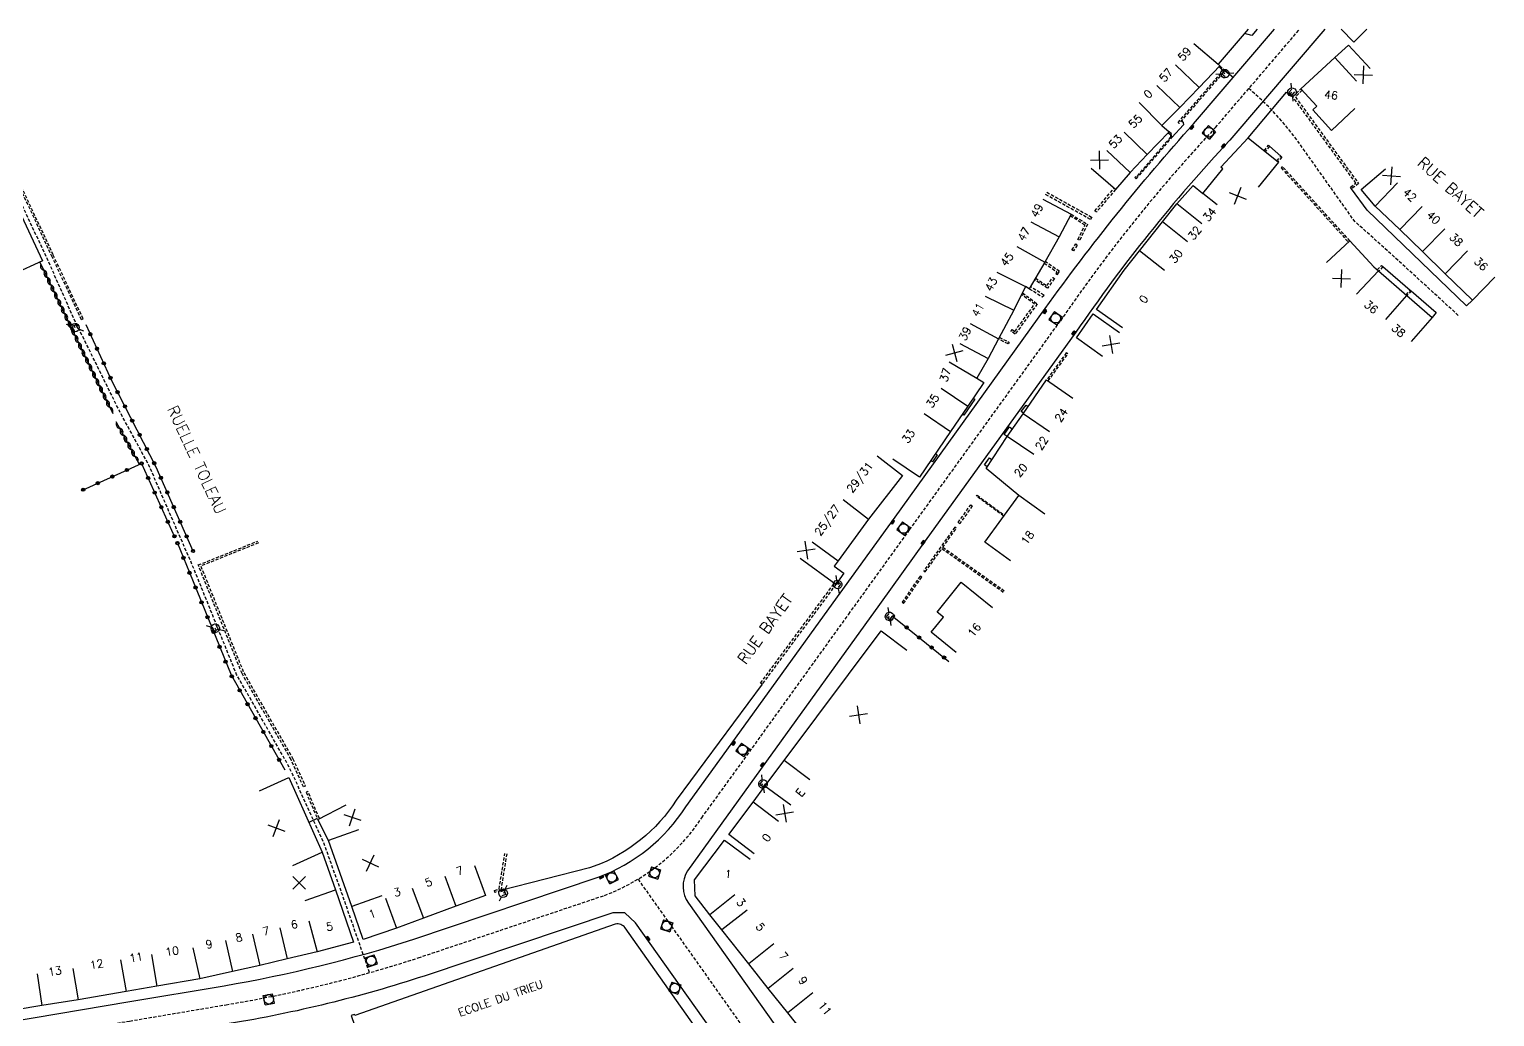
# Model space of a CAD drawing. Header units: millimetres. Extents: x 149999 to 151000, y 127000 to 128000.
# Drawn here: x 150747.1 to 150976, y 127845.7 to 128000 of the extents above; entities that cross this region are included whole.
import ezdxf
from ezdxf.enums import TextEntityAlignment as Align

# ---------------------------------------------------------------- set-up
doc = ezdxf.new("R2010")
doc.units = ezdxf.units.MM
doc.linetypes.add('DASHED', pattern=[0.75, 0.5, -0.25])
doc.layers.get('0').update_dxf_attribs({"linetype": 'CONTINUOUS'})
for name, color, linetype in [('W0001', 6, 'DASHED'), ('W0008', 7, 'CONTINUOUS'), ('W0100', 7, 'CONTINUOUS'), ('W0112', 1, 'DASHED'), ('W0310', 3, 'CONTINUOUS'), ('W0322', 7, 'CONTINUOUS'), ('W0334', 7, 'CONTINUOUS'), ('W0400', 7, 'CONTINUOUS'), ('W0420', 7, 'CONTINUOUS'), ('W0471', 7, 'CONTINUOUS'), ('W0984', 7, 'CONTINUOUS'), ('W0989', 7, 'CONTINUOUS'), ('W0991', 7, 'CONTINUOUS'), ('W1102', 7, 'CONTINUOUS')]:
    doc.layers.add(name, color=color, linetype=linetype)
doc.styles.get("Standard").update_dxf_attribs({"font": 'romans.shx', "width": 0.85})

# ---------------------------------------------------------------- blocks, each defined once
blk = doc.blocks.new('T471')
for p, q in [((-0.333334, 0.333334), (-0.333334, -0.333334)), ((-0.333334, 0.333334), (0.333334, 0.333334)), ((-0.333334, 0), (0, 0)), ((0.500001, 0.500001), (1.000002, 1.000002)), ((-0.500001, -0.500001), (-1.000002, -1.000002)), ((-0.333334, -0.333334), (0.333334, -0.333334))]:
    blk.add_line(p, q)
blk.add_ellipse((0, 0), major_axis=(0.471405, 0.471405), ratio=1, start_param=5.4977871438, end_param=11.780972451)
blk = doc.blocks.new('T400')
for p, q in [((-0.15, 0.3), (0.15, 0.3)), ((-0.15, -0.25), (-0.15, 0.3)), ((-0.15, 0.15), (0.15, 0.15)), ((-0.15, 0), (0.15, 0)), ((0.15, 0.3), (0.15, -0.25)), ((-0.15, -0.15), (0.15, -0.15)), ((-0.15, -0.25), (-0.15, -0.3)), ((-0.15, -0.3), (0.15, -0.3)), ((0.15, -0.3), (0.15, -0.25))]:
    blk.add_line(p, q)
blk = doc.blocks.new('T420')
for p, q in [((0.75, 0.75), (-0.75, 0.75)), ((-0.75, 0.75), (-0.75, -0.75)), ((0.75, 0.75), (0.75, -0.75)), ((0.75, -0.75), (-0.75, -0.75))]:
    blk.add_line(p, q)
blk.add_ellipse((0, 0), major_axis=(-0.53, 0.53), ratio=1, start_param=3.926991, end_param=10.210176)
blk = doc.blocks.new('t310o')
at = {"color": 0, "linetype": 'Continuous'}
for centre, start, end in [((-0.5, 0.38), 216.8699, 323.1304), ((0.5, -0.37), 36.8699, 143.1303)]:
    blk.add_arc(centre, 0.625, start, end, dxfattribs=at)
blk = doc.blocks.new('t322o')
at = {"color": 0, "linetype": 'Continuous'}
for radius in [0.25, 0.15]:
    blk.add_circle((0, 0), radius, dxfattribs=at)
blk = doc.blocks.new('t991o')
at = {"color": 0, "linetype": 'Continuous'}
for p, q in [((-1, 1), (1, -1)), ((-1, -1), (1, 1))]:
    blk.add_line(p, q, dxfattribs=at)

msp = doc.modelspace()

# ---------------------------------------------------------------- linework, layer by layer
at = {"layer": 'W0001'}
msp.add_lwpolyline([(150727.58, 127839.13), (150762.81, 127845.01), (150777.87, 127847.56, 0.038411), (150807.91, 127854.89), (150837.01, 127864.65, 0.159149), (150852.18, 127876.77), (150859.24, 127886.51), (150875.15, 127908.6), (150884.66, 127921.79), (150908.17, 127954.38, -0.037948), (150932.43, 127984.65), (150945.57, 128000)], format="xyb", dxfattribs=at)
at = {"layer": 'W0001', "flags": 128}
msp.add_lwpolyline([(150800.29, 127852.57), (150795.68, 127865.79), (150793.12, 127872.89), (150788.32, 127883.48), (150787.55, 127885.06), (150779.51, 127899.19), (150772.85, 127915.7), (150765.82, 127931.87), (150761.16, 127940.46), (150754.13, 127954.73), (150749.93, 127964.16), (150740.15, 127985.1), (150736.32, 127993.28), (150733.22, 128000)], dxfattribs=at)
for points in [[(150970.36, 127955.29), (150960.19, 127964.58), (150954.19, 127969.97), (150945.6, 127982.08, 0.062987), (150937.64, 127990.73, 2.39283)], [(150842.23, 127867.17), (150861.6, 127839.84), (150880.36, 127813.49), (150888.04, 127802.7, -0.05513), (150892.42, 127794.74, -0.046946), (150894.04, 127789.05), (150894.36, 127787.38), (150898.19, 127767.22)]]:
    msp.add_lwpolyline(points, format="xyb", dxfattribs=at)
at = {"layer": 'W0008'}
for points in [[(150740.63, 127844.32), (150762.53, 127848), (150777.6, 127850.52, 0.034515), (150807.21, 127857.78), (150836.01, 127867.47, 0.159312), (150849.71, 127878.47), (150856.8, 127888.26), (150872.72, 127910.36), (150882.4, 127923.73), (150905.85, 127956.36, -0.028034), (150929, 127985.22), (150941.65, 128000)], [(150949.52, 128000), (150934.67, 127982.65, 0.03805), (150910.63, 127952.65), (150887.1, 127920.04), (150879.95, 127910.1), (150862.29, 127885.63), (150849.96, 127868.5, 0.304659), (150850.13, 127863.41), (150865.88, 127841.19), (150883.66, 127816.08), (150893.4, 127802.45, 0.294484), (150903.5, 127797.54)], [(150767.39, 127749.2), (150785.65, 127752.66), (150800.52, 127755.36, -0.047633), (150814.56, 127756.36, 0.065735), (150825.65, 127757.35), (150865.36, 127764.9), (150890.08, 127769.61, 0.318646), (150892.31, 127771.74, 0.082535), (150892.39, 127774.9), (150889.87, 127788.26, 0.046572), (150888.48, 127793.15, 0.054737), (150884.57, 127800.24), (150876.89, 127811.02), (150858.14, 127837.38), (150841.84, 127860.38), (150840.17, 127861.93), (150838.29, 127861.91), (150808.84, 127852.04, -0.038402), (150778.36, 127844.6), (150763.3, 127842.06), (150728.24, 127836.16)]]:
    msp.add_lwpolyline(points, format="xyb", dxfattribs=at)
at = {"layer": 'W0100'}
for points in [[(150937.53, 128000), (150932.83, 127994.54), (150933.13, 127994.29), (150929.86, 127990.9), (150926.87, 127987.77), (150924.03, 127984.99), (150925.19, 127983.97), (150921.75, 127980.42), (150919.08, 127977.61), (150916.82, 127974.97), (150913.02, 127978.22)], [(150956.05, 128000), (150954.05, 127997.98), (150952.07, 128000)], [(150954.21, 127987.6), (150950.54, 127984.2), (150947.64, 127987.39), (150948.28, 127988), (150945.78, 127990.7), (150951.06, 127995.57), (150953.19, 127997.54), (150956.59, 127993.86)], [(150731.86, 127985.71), (150729.77, 127990.26), (150735.58, 127992.93), (150749.22, 127963.83), (150744.69, 127961.71)], [(150917.93, 127953.35), (150913.84, 127956.23), (150918.19, 127962.38), (150920.54, 127965.38), (150924.15, 127969.89), (150926.4, 127972.7), (150928.97, 127975.57), (150930.43, 127974.35), (150933.58, 127978.19), (150933.26, 127978.45), (150937.56, 127983.03), (150942.26, 127979.22), (150939.1, 127975.34)], [(150976.05, 127961.27), (150972.57, 127957.67), (150968.32, 127961.77), (150964.77, 127965.26), (150961.22, 127968.69), (150957.4, 127972.36), (150955.18, 127974.97), (150958.98, 127978.21)], [(150905.47, 127973.46), (150909.89, 127971.11), (150908, 127967.56), (150905.75, 127963.6), (150903.35, 127959.45), (150902.78, 127959.8), (150900.94, 127956.08), (150898.52, 127951.63), (150896.94, 127948.57), (150895.15, 127945.5), (150896.22, 127944.79), (150893.75, 127941.12), (150891.03, 127937.14), (150886.18, 127930.02), (150882.05, 127932.84)], [(150949.77, 127963.53), (150953.43, 127966.93), (150957.18, 127962.89), (150957.88, 127962.23), (150962.31, 127958.41), (150966.28, 127954.98), (150963, 127951.2)], [(150914.78, 127948.88), (150910.7, 127951.76), (150913.35, 127955.51), (150917.43, 127952.62)], [(150900.41, 127916.91), (150896.38, 127919.86), (150901.72, 127927.16), (150896.59, 127931.38), (150899.91, 127936.34), (150902.37, 127939.92), (150906.06, 127945.22), (150910.16, 127942.36)], [(150879.58, 127933.34), (150883.52, 127930.27), (150878.23, 127923.46), (150873.48, 127916.95), (150872.86, 127916.1), (150874.4, 127915), (150873.13, 127913.24), (150867.55, 127917.28)], [(150891.93, 127902.62), (150888.03, 127905.76), (150889.94, 127908.13), (150888.95, 127908.92), (150892.71, 127913.59), (150897.59, 127909.66)], [(150860.39, 127871.13), (150856.39, 127874.14), (150860.2, 127879.2), (150862.05, 127881.71), (150865.07, 127885.73), (150880.22, 127905.97), (150884.23, 127902.97)], [(150783.12, 127881.01), (150787.68, 127883.05), (150792.91, 127871.38), (150794.96, 127865.53), (150797.8, 127857.35), (150792.09, 127855.82), (150787.42, 127854.71), (150783.15, 127853.69), (150778.89, 127852.73), (150773.76, 127851.58), (150767.06, 127850.46), (150762.25, 127849.63), (150754.79, 127848.31), (150749.11, 127847.44), (150741.03, 127846.06), (150739.52, 127847.16), (150738.62, 127854.75), (150737.69, 127862.53), (150736.27, 127874.75), (150733.56, 127879.08), (150730.91, 127883.35), (150728.46, 127887.99), (150727.16, 127890.3), (150731.51, 127892.76)], [(150816.67, 127869.31), (150818.38, 127864.61), (150813.75, 127862.94), (150808.71, 127861.07), (150804.5, 127859.51), (150799.31, 127857.74), (150797.51, 127862.91), (150793.87, 127873.22), (150792.19, 127876.51), (150796.64, 127878.79)], [(150895.34, 127803.61), (150891.53, 127808.58), (150888.15, 127813.05), (150885.46, 127816.81), (150886.28, 127817.39), (150882.77, 127821.1), (150879.54, 127824.52), (150879.96, 127824.98), (150876.92, 127829.04), (150874.08, 127832.81), (150871.1, 127836.8), (150868.4, 127840.42), (150869.41, 127841.49), (150865.61, 127846.31), (150862.57, 127850.11), (150859.52, 127853.95), (150855.33, 127859.26), (150853.45, 127861.61), (150851.16, 127864.56), (150851.07, 127867.09), (150855.72, 127873.28), (150859.72, 127870.28)]]:
    msp.add_lwpolyline(points, dxfattribs=at)
msp.add_lwpolyline([(150870.52, 127808.02), (150874.59, 127810.93), (150872.56, 127813.77), (150840.2, 127859.6, 0.29223), (150838.68, 127860.15), (150798, 127845.87), (150797.93, 127846.03), (150797.43, 127845.86), (150800.82, 127836.1), (150805.54, 127837.74)], format="xyb", dxfattribs=at)
at = {"layer": 'W0112'}
for points in [[(150933.13, 127994.29), (150933.61, 127993.8), (150933.67, 127993.28), (150926.74, 127985.29), (150926.59, 127985.42), (150933.46, 127993.34), (150933.42, 127993.71), (150932.99, 127994.14)], [(150945.98, 127990.48), (150944.91, 127989.42), (150954.79, 127975.88), (150953.69, 127975.09), (150953.52, 127975.33), (150954.37, 127975.95), (150944.51, 127989.45), (150945.78, 127990.7)], [(150925.05, 127983.82), (150925.38, 127983.56), (150925.41, 127983.13), (150920.04, 127976.9), (150919.98, 127976.97), (150919.84, 127976.83), (150920.05, 127976.61), (150925.62, 127983.07), (150925.57, 127983.66), (150925.19, 127983.97)], [(150940.04, 127981.02), (150940.72, 127981.87), (150940.89, 127981.72), (150940.21, 127980.88)], [(150942.03, 127979.41), (150942.64, 127980.16), (150942.79, 127980.03), (150942.18, 127979.28)], [(150953.43, 127966.93), (150942.91, 127978.53), (150942.69, 127978.33), (150953.21, 127966.73)], [(150906.09, 127974.53), (150913.12, 127970.64), (150912.9, 127970.3), (150905.86, 127974.19)], [(150916.82, 127974.97), (150913.82, 127971.42), (150913.59, 127971.61), (150916.59, 127975.16)], [(150909.89, 127971.11), (150912.44, 127969.52), (150911.21, 127967.03), (150910.95, 127967.16), (150912.05, 127969.41), (150909.73, 127970.86)], [(150905.66, 127963.45), (150907.66, 127962.09), (150907.5, 127961.86), (150907.75, 127961.69), (150908.08, 127962.17), (150905.81, 127963.7)], [(150957.71, 127962.39), (150958.38, 127963.1), (150958.58, 127962.91), (150957.95, 127962.18)], [(150904.3, 127961.1), (150906.11, 127959.94), (150907.01, 127961.22), (150907.26, 127961.04), (150906.19, 127959.54), (150904.15, 127960.84)], [(150902.29, 127958.81), (150904.59, 127957.1), (150901.16, 127952.37), (150900.49, 127952.81), (150900.65, 127953.06), (150901.09, 127952.78), (150904.18, 127957.04), (150902.15, 127958.54)], [(150903.35, 127959.45), (150905.38, 127958.19), (150905.65, 127958.46), (150903.53, 127959.77)], [(150962.21, 127958.5), (150962.85, 127959.24), (150963, 127959.13), (150962.35, 127958.38)], [(150898.65, 127951.87), (150900.2, 127951.07), (150900.03, 127950.82), (150898.5, 127951.61)], [(150906.3, 127945.05), (150909.36, 127949.26), (150909.12, 127949.44), (150906.06, 127945.22)], [(150899.35, 127923.92), (150895.09, 127927.04), (150895.2, 127927.17), (150899.45, 127924.06)], [(150899.44, 127912.19), (150889.83, 127919.03), (150891.95, 127922.01), (150891.7, 127922.18), (150886.86, 127915.37), (150887.1, 127915.2), (150889.71, 127918.86), (150899.32, 127912.03)], [(150782.93, 127919.73), (150773.93, 127916.11), (150780.64, 127899.43), (150788.31, 127886.01), (150790.25, 127881.71), (150789.98, 127881.59), (150788.04, 127885.87), (150780.37, 127899.3), (150773.54, 127916.28), (150782.82, 127920.01)], [(150873.13, 127913.24), (150861.6, 127897.64), (150861.36, 127897.82), (150872.89, 127913.42)], [(150792.45, 127876.65), (150790.66, 127880.88), (150790.38, 127880.76), (150792.19, 127876.51)], [(150821.71, 127871.14), (150820.8, 127865.41), (150819.88, 127865.11), (150819.79, 127865.39), (150820.53, 127865.64), (150821.42, 127871.19)]]:
    msp.add_lwpolyline(points, dxfattribs=at)
for points in [[(150741.3, 127984.62), (150750.6, 127964.62), (150755.27, 127954.63), (150755.54, 127954.76), (150750.87, 127964.75), (150741.57, 127984.75)], [(150910, 127965.55), (150910.61, 127966.45), (150910.85, 127966.28), (150910.24, 127965.38)], [(150892.23, 127922.91), (150894.19, 127925.68), (150894.44, 127925.51), (150892.48, 127922.73)], [(150886.29, 127914.55), (150883.47, 127910.45), (150883.71, 127910.28), (150886.54, 127914.38)], [(150882.12, 127908.5), (150881.51, 127907.68), (150881.74, 127907.5), (150882.36, 127908.32)]]:
    msp.add_lwpolyline(points, close=True, dxfattribs=at)
at = {"layer": 'W0310'}
for points in [[(150748.78, 127963.62), (150755.34, 127949.9), (150760.19, 127939.96)], [(150760.66, 127938.73), (150764.3, 127932.02)]]:
    msp.add_lwpolyline(points, dxfattribs=at)
at = {"layer": 'W0322'}
for points in [[(150772.72, 127918.46), (150766.97, 127931.58), (150760.02, 127945.06), (150756.01, 127953.79)], [(150755.56, 127928.05), (150764.68, 127932.15), (150769.84, 127920.69)], [(150770.28, 127919.7), (150772.15, 127915.11), (150778.65, 127899.09), (150787.06, 127884.25)], [(150882.21, 127908.12), (150890.79, 127901.21)]]:
    msp.add_lwpolyline(points, dxfattribs=at)
at = {"layer": 'W0334'}
for points in [[(150938.92, 128000), (150938.1, 127999.02), (150936.97, 127999.35)], [(150933.61, 127993.8), (150935.22, 127992.48)], [(150937.56, 127983.03), (150943.51, 127990.18), (150944.51, 127989.45)], [(150927.12, 127985.73), (150927.4, 127985.42), (150927.42, 127985.08), (150925.62, 127983.07)], [(150972.57, 127957.67), (150971.65, 127956.76), (150956.12, 127971.73), (150953.69, 127975.09)], [(150958.58, 127962.91), (150962.85, 127959.24)], [(150963, 127959.13), (150966.89, 127955.73), (150966.28, 127954.98)], [(150894.59, 127942.37), (150894.83, 127942.22), (150893.11, 127939.69), (150892.88, 127939.85)], [(150902.44, 127940.02), (150902.07, 127940.29), (150902.84, 127941.26), (150903.15, 127941.04)], [(150899.91, 127936.34), (150899.44, 127936.69), (150900.24, 127937.86), (150900.73, 127937.53)], [(150888.67, 127933.68), (150888.97, 127933.47), (150888.24, 127932.41), (150887.95, 127932.62)], [(150896.76, 127931.64), (150896.33, 127931.93), (150897.11, 127933.03), (150897.51, 127932.76)], [(150792.12, 127876.67), (150790.82, 127876.04)]]:
    msp.add_lwpolyline(points, dxfattribs=at)
at = {"layer": 'W0334', "flags": 128}
msp.add_lwpolyline([(150940.89, 127981.72), (150942.64, 127980.16)], dxfattribs=at)
at = {"layer": 'W0334'}
msp.add_lwpolyline([(150861.6, 127897.64), (150848.21, 127879.51, -0.159425), (150835.4, 127869.19), (150834.63, 127868.93), (150820.8, 127865.41)], format="xyb", dxfattribs=at)
at = {"layer": 'W1102'}
for p, q in [((150929.04, 127997.8), (150932.83, 127994.54)), ((150926.17, 127994.47), (150929.86, 127990.9)), ((150954.45, 127991.89), (150951.06, 127995.57)), ((150923.25, 127991.22), (150926.87, 127987.77)), ((150920.53, 127988.57), (150924.03, 127984.99)), ((150918.16, 127983.9), (150921.75, 127980.42)), ((150915.45, 127981.05), (150919.08, 127977.61)), ((150932.68, 127972.56), (150930.43, 127974.35)), ((150960.88, 127975.99), (150957.4, 127972.36)), ((150930.31, 127969.58), (150926.4, 127972.7)), ((150964.7, 127972.28), (150961.22, 127968.69)), ((150903.58, 127969.91), (150908, 127967.56)), ((150928.05, 127966.76), (150924.15, 127969.89)), ((150968.28, 127968.83), (150964.77, 127965.26)), ((150901.4, 127966.07), (150905.75, 127963.6)), ((150924.47, 127962.29), (150920.54, 127965.38)), ((150971.8, 127965.37), (150968.32, 127961.77)), ((150898.3, 127962.02), (150902.78, 127959.8)), ((150954.47, 127958.58), (150957.88, 127962.23)), ((150896.46, 127958.3), (150900.94, 127956.08)), ((150959.05, 127954.62), (150962.31, 127958.41)), ((150894.12, 127954.02), (150898.52, 127951.63)), ((150892.49, 127950.87), (150896.94, 127948.57)), ((150890.83, 127948.02), (150895.15, 127945.5)), ((150889.6, 127943.92), (150893.75, 127941.12)), ((150886.9, 127939.96), (150891.03, 127937.14)), ((150906.49, 127937.1), (150902.37, 127939.92)), ((150904.07, 127933.56), (150899.91, 127936.34)), ((150874.28, 127926.53), (150878.23, 127923.46)), ((150905.75, 127924.21), (150901.72, 127927.16)), ((150869.44, 127919.9), (150873.48, 127916.95)), ((150869.07, 127882.72), (150865.07, 127885.73)), ((150866.08, 127878.75), (150862.05, 127881.71)), ((150864.19, 127876.19), (150860.2, 127879.2)), ((150798.58, 127874.89), (150793.87, 127873.22)), ((150788.33, 127869.33), (150792.91, 127871.38)), ((150812.05, 127867.64), (150813.75, 127862.94)), ((150790.25, 127863.87), (150794.96, 127865.53)), ((150802.23, 127864.55), (150797.51, 127862.91)), ((150802.76, 127864.2), (150804.5, 127859.51)), ((150806.97, 127865.76), (150808.71, 127861.07)), ((150857.36, 127864.74), (150853.45, 127861.61)), ((150859.26, 127862.36), (150855.33, 127859.26)), ((150786.26, 127859.57), (150787.42, 127854.71)), ((150790.79, 127860.65), (150792.09, 127855.82)), ((150777.79, 127857.6), (150778.89, 127852.73)), ((150781.99, 127858.56), (150783.15, 127853.69)), ((150766.23, 127855.39), (150767.06, 127850.46)), ((150772.66, 127856.46), (150773.76, 127851.58)), ((150863.43, 127857.07), (150859.52, 127853.95)), ((150753.93, 127853.24), (150754.79, 127848.31)), ((150761.4, 127854.55), (150762.25, 127849.63)), ((150866.48, 127853.23), (150862.57, 127850.11)), ((150748.35, 127852.38), (150749.11, 127847.44)), ((150869.53, 127849.41), (150865.61, 127846.31))]:
    msp.add_line(p, q, dxfattribs=at)

# ---------------------------------------------------------------- block references
at = {"layer": 'W0310'}
for p, rotation in [((150749.39, 127962.34), 295.561713990757), ((150749.93, 127961.21), 295.561713990757), ((150750.47, 127960.08), 295.561713990757), ((150751.01, 127958.95), 295.561713990757), ((150751.55, 127957.83), 295.561713990757), ((150752.09, 127956.7), 295.561713990757), ((150752.63, 127955.57), 295.561713990757), ((150753.17, 127954.44), 295.561713990757), ((150753.71, 127953.32), 295.561713990757), ((150754.25, 127952.19), 295.561713990757), ((150754.79, 127951.06), 295.561713990757), ((150755.32, 127949.93), 295.561713990757), ((150755.87, 127948.81), 295.976781445841), ((150756.42, 127947.69), 295.976781445841), ((150756.97, 127946.56), 295.976781445841), ((150757.51, 127945.44), 295.976781445841), ((150758.06, 127944.31), 295.976781445841), ((150758.61, 127943.19), 295.976781445841), ((150759.16, 127942.07), 295.976781445841), ((150759.7, 127940.94), 295.976781445841), ((150761.25, 127937.63), 298.511384628951), ((150761.85, 127936.53), 298.511384628951), ((150762.45, 127935.44), 298.511384628951), ((150763.04, 127934.34), 298.511384628951), ((150763.64, 127933.24), 298.511384628951)]:
    msp.add_blockref('t310o', p, dxfattribs=dict(at, rotation=rotation))
at = {"layer": 'W0322'}
for p, rotation in [((150756.68, 127952.34), 114.68777227588), ((150757.72, 127950.07), 114.68777227588), ((150758.77, 127947.79), 114.68777227588), ((150759.81, 127945.52), 114.68777227588), ((150760.93, 127943.29), 117.259931538401), ((150762.08, 127941.07), 117.259931538401), ((150763.22, 127938.84), 117.259931538401), ((150764.37, 127936.62), 117.259931538401), ((150765.51, 127934.4), 117.259931538401), ((150760.12, 127930.1), 24.25362285441718), ((150762.4, 127931.13), 24.25362285441718), ((150764.68, 127932.15), 294.2536228544082), ((150766.66, 127932.18), 117.259931538401), ((150757.84, 127929.07), 24.25362285441718), ((150765.7, 127929.87), 294.2536228544082), ((150767.7, 127929.91), 113.679306396295), ((150766.73, 127927.59), 294.2536228544082), ((150768.71, 127927.62), 113.679306396295), ((150767.76, 127925.32), 294.2536228544082), ((150769.71, 127925.33), 113.679306396295), ((150768.78, 127923.04), 294.2536228544082), ((150770.71, 127923.04), 113.679306396295), ((150769.81, 127920.76), 294.2536228544082), ((150771.72, 127920.75), 113.679306396295), ((150771.22, 127917.39), 292.2233508491145), ((150772.72, 127918.46), 113.679306396295), ((150772.17, 127915.07), 292.061617076838), ((150773.11, 127912.76), 292.061617076838), ((150774.05, 127910.44), 292.061617076838), ((150774.98, 127908.12), 292.061617076838), ((150775.92, 127905.81), 292.061617076838), ((150884.2, 127906.52), 321.143330748541), ((150886.14, 127904.95), 321.143330748541), ((150776.86, 127903.49), 292.061617076838), ((150888.09, 127903.38), 321.143330748541), ((150777.8, 127901.17), 292.061617076838), ((150890.04, 127901.81), 321.143330748541), ((150778.77, 127898.87), 299.5680083111628), ((150780, 127896.69), 299.5680083111628), ((150781.24, 127894.52), 299.5680083111628), ((150782.47, 127892.35), 299.5680083111628), ((150783.7, 127890.17), 299.5680083111628), ((150784.94, 127888), 299.5680083111628), ((150786.17, 127885.82), 299.5680083111628)]:
    msp.add_blockref('t322o', p, dxfattribs=dict(at, rotation=rotation))
for p in [(150755.56, 127928.05), (150770.28, 127919.7)]:
    msp.add_blockref('t322o', p, dxfattribs=at)
at = {"layer": 'W0400'}
for p, rotation in [((150928.73, 127984.67), 139.3396128484481), ((150933.67, 127981.75), 139.3396128484481), ((150905.76, 127955.88), 144.190412614355), ((150910.28, 127952.51), 144.190412614355), ((150881.99, 127922.99), 144.2603842163717), ((150886.74, 127919.78), 144.2603842163717), ((150857.12, 127888.41), 144.2625486990651), ((150861.65, 127885.04), 144.2625486990651), ((150836.5, 127867.48), 298.703385074817), ((150843.8, 127857.88), 215.327542892114)]:
    msp.add_blockref('T400', p, dxfattribs=dict(at, rotation=rotation))
at = {"layer": 'W0420'}
for p, rotation in [((150931.4, 127983.91), 49.5321094258603), ((150907.47, 127954.84), 54.3000208560224), ((150883.71, 127921.99), 54.12677550338101), ((150858.57, 127887.4), 54.2625486990651), ((150844.82, 127868.14), 72.2486198364726), ((150838.14, 127867.45), 208.703385074817), ((150846.7, 127859.88), 72.2486198364726), ((150800.56, 127854.42), 199.40985798092), ((150847.97, 127850.16), 72.2486198364726), ((150784.56, 127848.4), 191.026686370371)]:
    msp.add_blockref('T420', p, dxfattribs=dict(at, rotation=rotation))
at = {"layer": 'W0471'}
for p, rotation in [((150933.89, 127993.07), 320.505629410147), ((150944.38, 127990.18), 50.2640791821449), ((150754.27, 127953.38), 295.10014130054), ((150873.4, 127913.23), 234.346630351245), ((150776.19, 127906.4), 119.568008311163), ((150881.51, 127908.24), 53.1821695558117), ((150861.74, 127882.06), 53.0242159727442), ((150821.15, 127864.98), 198.313539854834)]:
    msp.add_blockref('T471', p, dxfattribs=dict(at, rotation=rotation))
at = {"layer": 'W0991'}
for p, rotation in [((150955.52, 127992.88), 312.7143246776113), ((150914.3, 127979.57), 316.4716939484096), ((150959.93, 127977.1), 40.3814091143047), ((150935.89, 127973.95), 293.4315825965534), ((150952.12, 127961.06), 43.52016296728117), ((150916.11, 127950.75), 324.7431666825133), ((150891.66, 127949.44), 329.7682478027914), ((150868.49, 127918.59), 324.0864572889668), ((150876.65, 127892.85), 323.1821695558293), ((150797.61, 127876.84), 26.50524962719053), ((150865.14, 127877.47), 323.7060544253798), ((150785.72, 127875.17), 24.02324814562235), ((150800.41, 127869.72), 19.43974108085373)]:
    msp.add_blockref('t991o', p, dxfattribs=dict(at, rotation=rotation))
msp.add_blockref('t991o', (150789.29, 127866.6), dxfattribs=at)

# ---------------------------------------------------------------- texts
at = {"layer": 'W0984'}
for s, rotation, p in [('E', 53.0242, (150867.57, 127880.73)), ('ECOLE DU TRIEU', 19.3385, (150820.76, 127848.56))]:
    msp.add_text(s, height=1.25, rotation=rotation, dxfattribs=at).set_placement(p, align=Align.MIDDLE)
at = {"layer": 'W0989'}
for s, rotation, p in [('RUE BAYET', 317.5748, (150969.14, 127975.27)), ('RUELLE TOLEAU', 294.9176, (150773.3, 127932.74)), ('RUE BAYET', 54.1929, (150862.07, 127906.28))]:
    msp.add_text(s, height=1.75, rotation=rotation, dxfattribs=at).set_placement(p, align=Align.MIDDLE)
at = {"layer": 'W0991'}
for s, rotation, p in [('59', 49.2739, (150927.6, 127996.14)), ('57', 48.0285, (150924.71, 127992.85)), ('0', 44.3762, (150921.89, 127989.89)), ('46', 354.3079, (150950.49, 127989.73)), ('55', 44.3762, (150919.93, 127985.63)), ('53', 46.4717, (150916.81, 127982.47)), ('42', 315.8877, (150962.79, 127974.13)), ('49', 61.9713, (150904.53, 127971.68)), ('34', 51.3832, (150931.49, 127971.07)), ('40', 315.9974, (150966.49, 127970.56)), ('47', 60.408, (150902.49, 127967.99)), ('32', 51.3831, (150929.18, 127968.17)), ('38', 315.5282, (150970.04, 127967.1)), ('45', 52.5346, (150899.85, 127964.04)), ('30', 51.3181, (150926.26, 127964.53)), ('36', 316.0137, (150973.92, 127963.32)), ('43', 63.6359, (150897.38, 127960.16)), ('0', 53.8085, (150921.2, 127957.82)), ('41', 61.4441, (150895.29, 127956.16)), ('36', 319.2015, (150956.76, 127956.6)), ('39', 62.6376, (150893.31, 127952.44)), ('38', 319.1243, (150961.03, 127952.91)), ('37', 73.2885, (150890.22, 127945.97)), ('35', 55.7167, (150888.25, 127941.94)), ('24', 55.1299, (150908.33, 127939.73)), ('33', 55.69, (150884.48, 127936.4)), ('22', 55.5544, (150905.28, 127935.33)), ('29/31', 52.1018, (150876.93, 127929.94)), ('20', 50.5318, (150902.02, 127931.08)), ('25/27', 53.8837, (150871.86, 127923.22)), ('18', 53.804, (150903.08, 127920.56)), ('16', 51.1676, (150894.76, 127906.14)), ('0', 53.0251, (150862.29, 127873.66)), ('7', 19.9208, (150814.36, 127868.48)), ('1', 355.3379, (150856.32, 127867.99)), ('5', 20.3124, (150809.51, 127866.7)), ('3', 14.2585, (150804.6, 127865.16)), ('3', 308.6507, (150858.31, 127863.55)), ('1', 19.2287, (150800.69, 127861.77)), ('7', 13.3944, (150784.12, 127859.07)), ('6', 13.3703, (150788.53, 127860.11)), ('5', 9.5947, (150794.05, 127859.78)), ('5', 308.2197, (150861.35, 127859.71)), ('9', 12.5624, (150775.22, 127857.03)), ('8', 12.7876, (150779.89, 127858.08)), ('11', 9.8197, (150763.82, 127854.97)), ('10', 9.469, (150769.45, 127855.93)), ('7', 308.5311, (150864.95, 127855.15)), ('13', 8.7386, (150751.14, 127852.81)), ('12', 9.9692, (150757.66, 127853.9)), ('9', 308.6128, (150868.01, 127851.32)), ('11', 308.2922, (150871.44, 127847))]:
    msp.add_text(s, height=1.25, rotation=rotation, dxfattribs=at).set_placement(p, align=Align.MIDDLE)

doc.saveas('drawing.dxf')
